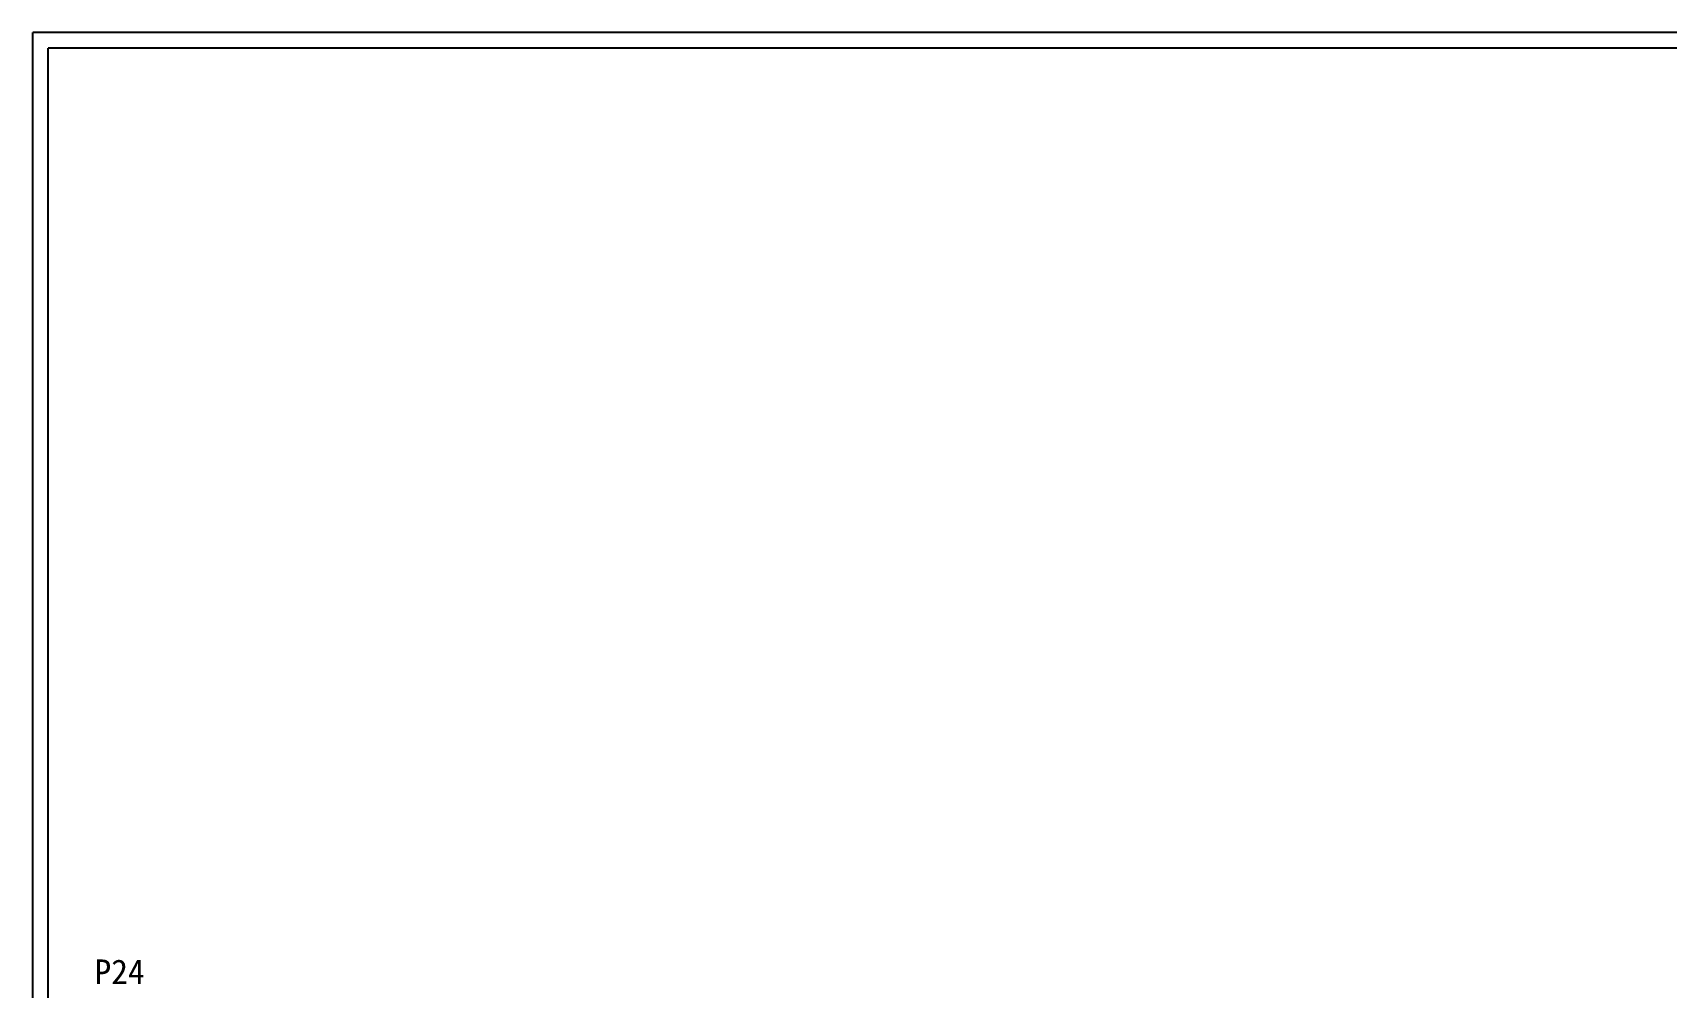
# Model space of a CAD drawing. Extents: x 10 to 297, y 3 to 207.
# Drawn here: x 10 to 142.9, y 129.3 to 207 of the extents above; entities that cross this region are included whole.
import ezdxf

# ---------------------------------------------------------------- set-up
doc = ezdxf.new("R2010")
doc.units = 0
doc.layers.add('圖框層', color=7, linetype='CONTINUOUS')
doc.styles.add('STSL', font='kaiu.ttf')

msp = doc.modelspace()

# ---------------------------------------------------------------- linework, layer by layer
at = {"layer": '圖框層', "color": 7}
for p, q in [((297, 206.97), (10, 206.97)), ((10, 3), (10, 206.97)), ((295.75, 205.72), (11.25, 205.72)), ((11.25, 4.25), (11.25, 205.72))]:
    msp.add_line(p, q, dxfattribs=at)

# ---------------------------------------------------------------- texts
at = {"layer": '圖框層', "color": 7, "style": 'STSL'}
msp.add_text('P24', height=2, dxfattribs=at).set_placement((15.03, 129.57))

doc.saveas('drawing.dxf')
